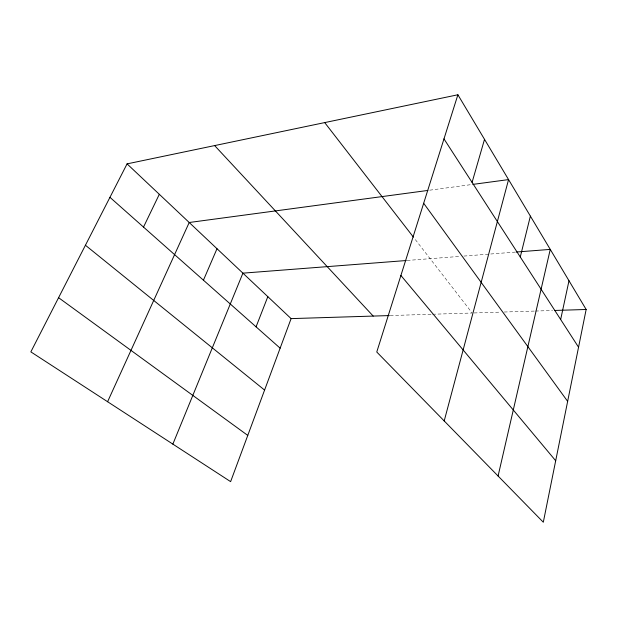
<?xml version="1.0" encoding="UTF-8"?>
<svg xmlns="http://www.w3.org/2000/svg" width="617" height="617" viewBox="0 0 617 617"><rect width="100%" height="100%" fill="white"/><g stroke="black" fill="none" stroke-linecap="round" stroke-linejoin="round"><path stroke-width="0.46" stroke-dasharray="3.08 2.31" d="M429.741 190.183L471.874 184.522M407.143 260.459L460.151 256.363M463.907 256.078L515.21 252.106M390.214 315.549L431.692 314.261M432.633 314.238L472.19 313.012L413.992 237.869M474.072 312.95L500.449 312.133M504.22 312.017L534.538 311.076M535.479 311.045L552.616 310.513"/><path stroke-width="0.93" d="M457.891 94.771L586.15 309.479L543.307 522.229L376.763 352.014L457.891 94.771L127.071 163.875L30.85 351.875L230.619 481.638L291.101 318.619L127.071 163.875M560.66 319.513L568.99 280.75M498.081 476.008L550.264 249.399L516.159 252.037M520.27 256.988L530.381 216.112M444.201 420.948L508.562 179.593L472.815 184.398M472.082 182.377L484.522 139.342M256.063 326.84L267.824 296.654M172.86 444.117L242.913 273.154L406.187 260.536M203.433 280.187L217.007 248.72M107.597 401.729L189.211 222.498L427.874 190.437M143.514 227.079L159.317 194.293M291.101 318.619L389.265 315.58M554.536 310.459L586.15 309.479M58.584 297.687L247.772 435.409M85.424 245.242L264.585 390.083M109.949 197.332L280.133 348.173M214.639 145.581L373.192 316.074M400.903 275.475L555.693 460.745M324.704 122.59L413.413 237.121M423.671 203.271L567.648 401.358M443.978 138.879L578.553 347.217"/></g></svg>
